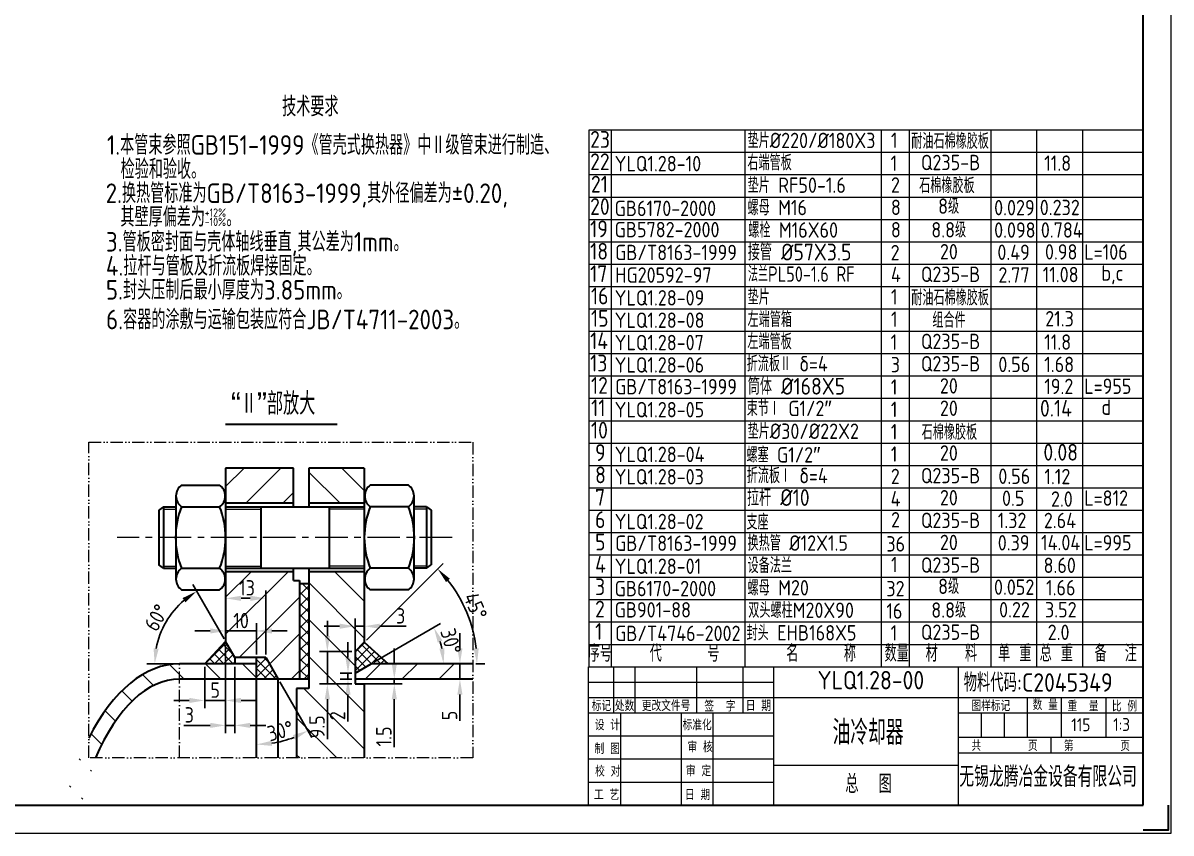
# Paper-space layout 'Gb A1 标题栏' of a CAD drawing. Extents: x 3562 to 5852, y -8842 to -7224.
# Drawn here: x 4735 to 5852, y -8842 to -8053 of the extents above; entities that cross this region are included whole.
import ezdxf
from ezdxf.enums import TextEntityAlignment as Align

# ---------------------------------------------------------------- set-up
doc = ezdxf.new("R2010")
doc.units = 0
for name, pattern in [('ACAD_ISO10W100', [18, 12, -3, 0, -3]), ('ACAD_ISO12W100', [21, 12, -3, 0, -3, 0, -3]), ('CENTER', [50.8, 31.75, -6.35, 6.35, -6.35])]:
    doc.linetypes.add(name, pattern=pattern)
doc.layers.get('Defpoints').update_dxf_attribs({"linetype": 'CONTINUOUS', "lineweight": 15})
for name, color, linetype, lineweight in [('一般注释', 5, 'CONTINUOUS', 15), ('中心线', 1, 'CENTER', 15), ('单点划线', 6, 'ACAD_ISO10W100', 15), ('双点划线', 6, 'ACAD_ISO12W100', 15), ('可见轮廓线', 7, 'CONTINUOUS', 30), ('图框_内框线', 5, 'CONTINUOUS', 30), ('图框_外框线', 7, 'CONTINUOUS', 15), ('图框_角线', 5, 'CONTINUOUS', 30), ('填充剖面线', 3, 'CONTINUOUS', 15), ('尺寸标注', 5, 'CONTINUOUS', 15), ('细实线', 2, 'CONTINUOUS', 15)]:
    doc.layers.add(name, color=color, linetype=linetype, lineweight=lineweight)
doc.styles.get("Standard").update_dxf_attribs({"font": 'gbenor.shx', "bigfont": 'gbcbig.shx'})
doc.styles.add('工程字', font='gbenor.shx', dxfattribs={"bigfont": 'gbcbig.shx'})
doc.styles.add('总图名称', font='gbenor.shx', dxfattribs={"height": 8, "bigfont": 'gbcbig.shx'})
doc.styles.add('所有注释', font='gbenor.shx', dxfattribs={"height": 6, "bigfont": 'gbcbig.shx'})
doc.dimstyles.new('GB-5', dxfattribs={"dimtxt": 5, "dimasz": 5, "dimexe": 2.5, "dimexo": 1, "dimgap": 0.875, "dimtad": 1, "dimdsep": 46, "dimtxsty": '工程字', "dimcen": 5, "dimadec": 0, "dimazin": 0, "dimtfac": 0.7, "dimtix": 1, "dimtmove": 0, "dimatfit": 3, "dimfxl": 0, "dimtzin": 0, "dimarcsym": 0})
doc.dimstyles.new('GB-5$2', dxfattribs={"dimtxt": 5, "dimasz": 5, "dimexe": 2.5, "dimexo": 1, "dimgap": 0.875, "dimtad": 2, "dimtih": 1, "dimtoh": 1, "dimdsep": 46, "dimtxsty": '工程字', "dimcen": 5, "dimaunit": 1, "dimazin": 0, "dimtfac": 0.7, "dimtmove": 0, "dimatfit": 0, "dimfxl": 0, "dimtzin": 0, "dimarcsym": 0})
pattern_1 = [(45, (704.894, 1493.11), (-17.96051, 17.96051), [])]
pattern_2 = [(135, (704.894, 1493.11), (-17.96051, -17.96051), [])]

# ---------------------------------------------------------------- blocks, each defined once
blk = doc.blocks.new('*D30')
at = {"layer": 'Defpoints', "color": 0}
for p in [(4881.9, -8624.8), (4931.9, -8655.6), (4940.9, -8671.2), (4886.9, -8677.2), (4961.9, -8677.2)]:
    blk.add_point(p, dxfattribs=at)
at = {"layer": '尺寸标注', "color": 0, "lineweight": -2}
for p, q in [((4930.4, -8653), (4899.8, -8600.1)), ((4883.9, -8677.2), (4855.3, -8677.2))]:
    blk.add_line(p, q, dxfattribs=at)
blk.add_arc((4944.4, -8677.2), 81.5, 130.5544, 169.4456, dxfattribs=at)
at = {"layer": '尺寸标注', "color": 0}
for points in [[(4889.9, -8613.2), (4892.8, -8617.3), (4903.6, -8606.6)], [(4866.7, -8662.5), (4861.7, -8662), (4862.8, -8677.2)]]:
    blk.add_solid(points, dxfattribs=at)
at = {"layer": '尺寸标注', "color": 0, "insert": (4864.5, -8632.2), "char_height": 15, "attachment_point": 5, "rotation": 60.6424, "style": '工程字'}
blk.add_mtext('60%%D', dxfattribs=at)
blk = doc.blocks.new('*D31')
at = {"layer": 'Defpoints', "color": 0}
for p in [(4931.9, -8655.6), (4911.5, -8677.2), (4931.9, -8712.9)]:
    blk.add_point(p, dxfattribs=at)
at = {"layer": '尺寸标注', "color": 0, "lineweight": -2}
for p, q in [((4931.9, -8658.6), (4931.9, -8720.4)), ((4911.5, -8680.2), (4911.5, -8720.4)), ((4896.5, -8712.9), (4881.5, -8712.9)), ((4911.5, -8712.9), (4931.9, -8712.9)), ((4946.9, -8712.9), (4961.9, -8712.9))]:
    blk.add_line(p, q, dxfattribs=at)
at = {"layer": '尺寸标注', "color": 0}
for points in [[(4896.5, -8710.4), (4896.5, -8715.4), (4911.5, -8712.9)], [(4946.9, -8710.4), (4946.9, -8715.4), (4931.9, -8712.9)]]:
    blk.add_solid(points, dxfattribs=at)
at = {"layer": '尺寸标注', "color": 0, "insert": (4921.7, -8702.8), "char_height": 15, "attachment_point": 5, "style": '工程字'}
blk.add_mtext('5', dxfattribs=at)
blk = doc.blocks.new('*D32')
at = {"layer": 'Defpoints', "color": 0}
for p in [(4970.9, -8613.4), (4931.9, -8656.6), (4970.9, -8671.2)]:
    blk.add_point(p, dxfattribs=at)
at = {"layer": '尺寸标注', "color": 0, "lineweight": -2}
for p, q in [((4931.9, -8653.6), (4931.9, -8605.9)), ((4970.9, -8668.2), (4970.9, -8605.9)), ((4946.9, -8613.4), (4955.9, -8613.4))]:
    blk.add_line(p, q, dxfattribs=at)
at = {"layer": '尺寸标注', "color": 0}
for points in [[(4946.9, -8610.9), (4946.9, -8615.9), (4931.9, -8613.4)], [(4955.9, -8610.9), (4955.9, -8615.9), (4970.9, -8613.4)]]:
    blk.add_solid(points, dxfattribs=at)
at = {"layer": '尺寸标注', "color": 0, "insert": (4952.7, -8603.2), "char_height": 15, "attachment_point": 5, "style": '工程字'}
blk.add_mtext('13', dxfattribs=at)
blk = doc.blocks.new('*D33')
at = {"layer": 'Defpoints', "color": 0}
for p in [(4961.9, -8645.2), (4931.9, -8655.6), (4961.9, -8671.2)]:
    blk.add_point(p, dxfattribs=at)
at = {"layer": '尺寸标注', "color": 0, "lineweight": -2}
for p, q in [((4931.9, -8652.6), (4931.9, -8637.7)), ((4961.9, -8668.2), (4961.9, -8637.7)), ((4916.9, -8645.2), (4901.9, -8645.2)), ((4931.9, -8645.2), (4961.9, -8645.2)), ((4976.9, -8645.2), (4991.9, -8645.2))]:
    blk.add_line(p, q, dxfattribs=at)
at = {"layer": '尺寸标注', "color": 0}
for points in [[(4916.9, -8642.7), (4916.9, -8647.7), (4931.9, -8645.2)], [(4976.9, -8642.7), (4976.9, -8647.7), (4961.9, -8645.2)]]:
    blk.add_solid(points, dxfattribs=at)
at = {"layer": '尺寸标注', "color": 0, "insert": (4946.9, -8635.1), "char_height": 15, "attachment_point": 5, "style": '工程字'}
blk.add_mtext('10', dxfattribs=at)
blk = doc.blocks.new('*D34')
at = {"layer": 'Defpoints', "color": 0}
for p in [(4961.9, -8671.2), (4970.9, -8671.2), (4983, -8692.2), (4996.2, -8749.8), (4961.9, -8768.9)]:
    blk.add_point(p, dxfattribs=at)
at = {"layer": '尺寸标注', "color": 0, "lineweight": -2}
blk.add_line((4984.5, -8694.8), (5015.8, -8748.9), dxfattribs=at)
blk.add_arc((4961.9, -8655.6), 100.2, 278.5826, 291.4174, dxfattribs=at)
at = {"layer": '尺寸标注', "color": 0}
for points in [[(4977, -8757.2), (4976.7, -8752.2), (4961.9, -8755.8)], [(4997.4, -8746.6), (4999.6, -8751.1), (5012, -8742.4)]]:
    blk.add_solid(points, dxfattribs=at)
at = {"layer": '尺寸标注', "color": 0, "insert": (4985.1, -8742.6), "char_height": 15, "attachment_point": 5, "rotation": 14.9424, "style": '工程字'}
blk.add_mtext('30%%D', dxfattribs=at)
blk = doc.blocks.new('*D35')
at = {"layer": 'Defpoints', "color": 0}
for p in [(5172.2, -8643.3), (5066.9, -8656.2), (5057.9, -8665.2), (5073.5, -8677.2), (5172.5, -8677.2)]:
    blk.add_point(p, dxfattribs=at)
at = {"layer": '尺寸标注', "color": 0, "lineweight": -2}
for p, q in [((5069, -8654.1), (5143.6, -8579.4)), ((5175.5, -8677.2), (5184.1, -8677.2))]:
    blk.add_line(p, q, dxfattribs=at)
blk.add_arc((5045.9, -8677.2), 130.7, 6.5779, 38.4221, dxfattribs=at)
at = {"layer": '尺寸标注', "color": 0}
for points in [[(5146.5, -8597.6), (5150.2, -8594.3), (5138.3, -8584.7)], [(5178.3, -8662.1), (5173.3, -8662.3), (5176.6, -8677.2)]]:
    blk.add_solid(points, dxfattribs=at)
at = {"layer": '尺寸标注', "color": 0, "insert": (5175.1, -8621), "char_height": 15, "attachment_point": 5, "rotation": 293.5076, "style": '工程字'}
blk.add_mtext('45%%D', dxfattribs=at)
blk = doc.blocks.new('*D36')
at = {"layer": 'Defpoints', "color": 0}
for p in [(5143, -8664.9), (5073.5, -8677.2), (5073.5, -8677.2), (5172.5, -8677.2), (5057.9, -8686.2)]:
    blk.add_point(p, dxfattribs=at)
at = {"layer": '尺寸标注', "color": 0, "lineweight": -2}
blk.add_line((5076.1, -8675.7), (5141.1, -8638.1), dxfattribs=at)
blk.add_arc((5073.5, -8677.2), 70.6, 12.1926, 17.8074, dxfattribs=at)
at = {"layer": '尺寸标注', "color": 0}
for points in [[(5138.4, -8656.6), (5143, -8654.6), (5134.6, -8641.9)], [(5145, -8662), (5140, -8662.5), (5144.1, -8677.2)]]:
    blk.add_solid(points, dxfattribs=at)
at = {"layer": '尺寸标注', "color": 0, "insert": (5151.2, -8655.3), "char_height": 15, "attachment_point": 5, "rotation": 285.7186, "style": '工程字'}
blk.add_mtext('30%%D', dxfattribs=at)
blk = doc.blocks.new('*D37')
at = {"layer": 'Defpoints', "color": 0}
for p in [(5057.9, -8640.6), (5066.9, -8656.2), (5057.9, -8696.7)]:
    blk.add_point(p, dxfattribs=at)
at = {"layer": '尺寸标注', "color": 0, "lineweight": -2}
for p, q in [((5042.9, -8640.6), (5027.9, -8640.6)), ((5057.9, -8693.7), (5057.9, -8633.1)), ((5057.9, -8640.6), (5066.9, -8640.6)), ((5066.9, -8653.2), (5066.9, -8633.1)), ((5081.9, -8640.6), (5107.7, -8640.6))]:
    blk.add_line(p, q, dxfattribs=at)
at = {"layer": '尺寸标注', "color": 0}
for points in [[(5042.9, -8638.1), (5042.9, -8643.1), (5057.9, -8640.6)], [(5081.9, -8638.1), (5081.9, -8643.1), (5066.9, -8640.6)]]:
    blk.add_solid(points, dxfattribs=at)
at = {"layer": '尺寸标注', "color": 0, "insert": (5102.3, -8630.5), "char_height": 15, "attachment_point": 5, "style": '工程字'}
blk.add_mtext('3', dxfattribs=at)
blk = doc.blocks.new('*D38')
at = {"layer": 'Defpoints', "color": 0}
for p in [(5057.9, -8692.2), (5057.9, -8696.7), (5096.1, -8692.2)]:
    blk.add_point(p, dxfattribs=at)
at = {"layer": '尺寸标注', "color": 0, "lineweight": -2}
for p, q in [((5096.1, -8677.2), (5096.1, -8662.2)), ((5060.9, -8692.2), (5103.6, -8692.2)), ((5060.9, -8696.7), (5103.6, -8696.7)), ((5096.1, -8692.2), (5096.1, -8696.7)), ((5096.1, -8711.7), (5096.1, -8758.3))]:
    blk.add_line(p, q, dxfattribs=at)
at = {"layer": '尺寸标注', "color": 0}
for points in [[(5093.6, -8677.2), (5098.6, -8677.2), (5096.1, -8692.2)], [(5093.6, -8711.7), (5098.6, -8711.7), (5096.1, -8696.7)]]:
    blk.add_solid(points, dxfattribs=at)
at = {"layer": '尺寸标注', "color": 0, "insert": (5085.9, -8748), "char_height": 15, "attachment_point": 5, "rotation": 90, "style": '工程字'}
blk.add_mtext('1.5', dxfattribs=at)
blk = doc.blocks.new('*D39')
at = {"layer": 'Defpoints', "color": 0}
for p in [(5051, -8686.2), (5057.9, -8686.2), (5057.9, -8692.2)]:
    blk.add_point(p, dxfattribs=at)
at = {"layer": '尺寸标注', "color": 0, "lineweight": -2}
for p, q in [((5051, -8671.2), (5051, -8656.2)), ((5054.9, -8686.2), (5043.5, -8686.2)), ((5054.9, -8692.2), (5043.5, -8692.2)), ((5051, -8686.2), (5051, -8692.2)), ((5051, -8707.2), (5051, -8733.5))]:
    blk.add_line(p, q, dxfattribs=at)
at = {"layer": '尺寸标注', "color": 0}
for points in [[(5048.5, -8671.2), (5053.5, -8671.2), (5051, -8686.2)], [(5048.5, -8707.2), (5053.5, -8707.2), (5051, -8692.2)]]:
    blk.add_solid(points, dxfattribs=at)
at = {"layer": '尺寸标注', "color": 0, "insert": (5040.8, -8727.8), "char_height": 15, "attachment_point": 5, "rotation": 90, "style": '工程字'}
blk.add_mtext('2', dxfattribs=at)
blk = doc.blocks.new('*D40')
at = {"layer": 'Defpoints', "color": 0}
for p in [(5030.9, -8665.2), (5057.9, -8665.2), (5057.9, -8696.7)]:
    blk.add_point(p, dxfattribs=at)
at = {"layer": '尺寸标注', "color": 0, "lineweight": -2}
for p, q in [((5030.9, -8650.2), (5030.9, -8635.2)), ((5054.9, -8665.2), (5023.4, -8665.2)), ((5030.9, -8665.2), (5030.9, -8696.7)), ((5054.9, -8696.7), (5023.4, -8696.7)), ((5030.9, -8711.7), (5030.9, -8750.5))]:
    blk.add_line(p, q, dxfattribs=at)
at = {"layer": '尺寸标注', "color": 0}
for points in [[(5028.4, -8650.2), (5033.4, -8650.2), (5030.9, -8665.2)], [(5028.4, -8711.7), (5033.4, -8711.7), (5030.9, -8696.7)]]:
    blk.add_solid(points, dxfattribs=at)
at = {"layer": '尺寸标注', "color": 0, "insert": (5020.8, -8738.6), "char_height": 15, "attachment_point": 5, "rotation": 90, "style": '工程字'}
blk.add_mtext('9.5', dxfattribs=at)
blk = doc.blocks.new('*D41')
at = {"layer": 'Defpoints', "color": 0}
for p in [(5151.2, -8677.2), (5151.2, -8692.2), (5160, -8692.2)]:
    blk.add_point(p, dxfattribs=at)
at = {"layer": '尺寸标注', "color": 0, "lineweight": -2}
for p, q in [((5160, -8662.2), (5160, -8647.2)), ((5154.2, -8677.2), (5167.5, -8677.2)), ((5160, -8677.2), (5160, -8692.2)), ((5154.2, -8692.2), (5167.5, -8692.2)), ((5160, -8707.2), (5160, -8732.9))]:
    blk.add_line(p, q, dxfattribs=at)
at = {"layer": '尺寸标注', "color": 0}
for points in [[(5157.5, -8662.2), (5162.5, -8662.2), (5160, -8677.2)], [(5157.5, -8707.2), (5162.5, -8707.2), (5160, -8692.2)]]:
    blk.add_solid(points, dxfattribs=at)
at = {"layer": '尺寸标注', "color": 0, "insert": (5149.9, -8727.6), "char_height": 15, "attachment_point": 5, "rotation": 90, "style": '工程字'}
blk.add_mtext('5', dxfattribs=at)
blk = doc.blocks.new('*D42')
at = {"layer": 'Defpoints', "color": 0}
for p in [(4931.9, -8655.6), (4940.9, -8677.2), (4940.9, -8737.2)]:
    blk.add_point(p, dxfattribs=at)
at = {"layer": '尺寸标注', "color": 0, "lineweight": -2}
for p, q in [((4931.9, -8658.6), (4931.9, -8744.7)), ((4940.9, -8680.2), (4940.9, -8744.7)), ((4916.9, -8737.2), (4891.1, -8737.2)), ((4940.9, -8737.2), (4931.9, -8737.2)), ((4955.9, -8737.2), (4970.9, -8737.2))]:
    blk.add_line(p, q, dxfattribs=at)
at = {"layer": '尺寸标注', "color": 0}
for points in [[(4916.9, -8734.7), (4916.9, -8739.7), (4931.9, -8737.2)], [(4955.9, -8734.7), (4955.9, -8739.7), (4940.9, -8737.2)]]:
    blk.add_solid(points, dxfattribs=at)
at = {"layer": '尺寸标注', "color": 0, "insert": (4896.5, -8727), "char_height": 15, "attachment_point": 5, "style": '工程字'}
blk.add_mtext('3', dxfattribs=at)

psp = doc.layouts.new('Gb A1 标题栏')

# ---------------------------------------------------------------- hatches: boundary and pattern name
at = {"layer": '填充剖面线'}
h = psp.add_hatch(dxfattribs=at)
h.set_pattern_fill('ANSI31', color=256, scale=8, style=0)
h.set_pattern_definition(pattern_1)
h.paths.add_polyline_path([(4997.901, -8520.841), (4997.901, -8486.675), (4931.901, -8486.675), (4931.901, -8520.841)])
h.paths.add_polyline_path([(4997.901, -8596.175), (4997.901, -8587.508), (4931.901, -8587.508), (4931.901, -8655.586), (4940.901, -8671.175), (4970.901, -8671.175), (4983.025, -8692.175), (5003.901, -8692.175), (5003.901, -8596.175)])
h.paths.add_polyline_path([(4943.062, -8591.985), (4962.33, -8591.985), (4962.33, -8614.485), (4943.062, -8614.485)], flags=24)
h.paths.add_polyline_path([(4937.521, -8623.83), (4956.28, -8623.83), (4956.28, -8646.33), (4937.521, -8646.33)], flags=24)
h = psp.add_hatch(dxfattribs=at)
h.set_pattern_fill('ANSI31', color=256, scale=8, angle=90, style=0)
h.set_pattern_definition(pattern_2)
h.paths.add_polyline_path([(5066.901, -8520.841), (5066.901, -8486.675), (5012.901, -8486.675), (5012.901, -8520.841)])
h.paths.add_polyline_path([(5066.901, -8587.508), (5012.901, -8587.508), (5012.901, -8701.175), (5000.901, -8701.175), (5000.901, -8768.946), (5066.901, -8768.946), (5066.901, -8696.675), (5057.901, -8696.675), (5057.901, -8665.175), (5066.901, -8656.175)])
h.paths.add_polyline_path([(5029.58, -8734.618), (5029.58, -8721.05), (5052.08, -8721.05), (5052.08, -8734.618)], flags=24)
h.paths.add_polyline_path([(5009.572, -8751.585), (5009.572, -8725.55), (5032.072, -8725.55), (5032.072, -8751.585)], flags=24)
h = psp.add_hatch(dxfattribs=at)
h.set_pattern_fill('ANSI37', color=256, scale=2.4, style=0)
h.set_pattern_definition([(45, (-6821.62, 14016.146), (-5.3881537, 5.3881537), []), (135, (-6821.62, 14016.146), (-5.3881537, -5.3881537), [])])
h.paths.add_polyline_path([(5012.901, -8599.175), (5003.901, -8599.175), (5003.901, -8692.175), (5012.901, -8692.175)])
h = psp.add_hatch(dxfattribs=at)
h.set_pattern_fill('ANSI37', color=256, scale=2, style=0)
h.set_pattern_definition([(45, (704.894, 1493.111), (-4.490128, 4.490128), []), (135, (704.894, 1493.111), (-4.490128, -4.490128), [])])
h.paths.add_polyline_path([(4940.901, -8677.175), (4940.901, -8671.175), (4931.901, -8655.586), (4911.534, -8677.175)])
h.paths.add_polyline_path([(4961.901, -8692.175), (4983.025, -8692.175), (4970.901, -8671.175), (4961.901, -8671.175)])
h.paths.add_polyline_path([(5073.489, -8677.175), (5090.18, -8677.175), (5066.901, -8656.175), (5057.901, -8665.175), (5057.901, -8686.175)])
h = psp.add_hatch(dxfattribs=at)
h.set_pattern_fill('ANSI31', color=256, scale=8, angle=90, style=0)
h.set_pattern_definition(pattern_2)
edge = h.paths.add_edge_path()
edge.add_ellipse((4886.901, -8929.175), major_axis=(0, -237), ratio=0.46835443, start_angle=180, end_angle=227.462499, ccw=False)
edge.add_line((4886.901, -8692.175), (4886.901, -8677.175))
edge.add_ellipse((4886.901, -8929.175), major_axis=(0, -252), ratio=0.5, start_angle=180, end_angle=224.534871)
edge.add_line((4798.531, -8749.543), (4798.531, -8768.946))
edge.add_line((4798.531, -8768.946), (4805.112, -8768.946))
h.paths.add_polyline_path([(4961.901, -8692.175), (4961.901, -8677.175), (4886.901, -8677.175), (4886.901, -8692.175)])
h = psp.add_hatch(dxfattribs=at)
h.set_pattern_fill('ANSI31', color=256, scale=8, style=0)
h.set_pattern_definition(pattern_1)
h.paths.add_polyline_path([(5172.49, -8692.175), (5172.49, -8677.175), (5073.489, -8677.175), (5057.901, -8686.175), (5057.901, -8692.175)])

# ---------------------------------------------------------------- linework, layer by layer
at = {"layer": '一般注释'}
for p, q in [((5285.81, -8680.033), (5285.81, -8157.051)), ((5307.6, -8680.033), (5307.6, -8157.051)), ((5437.728, -8680.033), (5437.728, -8157.051)), ((5570.335, -8680.033), (5570.335, -8157.051)), ((5597.718, -8680.033), (5597.718, -8157.051)), ((5677.134, -8680.033), (5677.134, -8157.051)), ((5721.819, -8680.033), (5721.819, -8157.051)), ((5766.505, -8680.033), (5766.505, -8157.051)), ((5334.839, -8200.632), (5825.135, -8200.632)), ((5285.81, -8396.751), (5825.135, -8396.751)), ((5285.81, -8462.124), (5825.135, -8462.124)), ((5285.81, -8549.288), (5825.135, -8549.288)), ((5285.81, -8592.87), (5825.135, -8592.87)), ((5285.81, -8658.242), (5825.135, -8658.242)), ((5285.135, -8814.865), (5285.135, -8680.033)), ((5285.135, -8680.033), (5825.135, -8680.033)), ((5285.81, -8680.033), (5825.135, -8680.033)), ((5309.78, -8724.977), (5309.78, -8680.033)), ((5330.753, -8724.977), (5330.753, -8680.033)), ((5390.678, -8724.977), (5390.678, -8680.033)), ((5435.622, -8724.977), (5435.622, -8680.033)), ((5465.585, -8814.865), (5465.585, -8680.033)), ((5645.36, -8814.865), (5645.36, -8680.033)), ((5825.135, -8814.865), (5825.135, -8680.033)), ((5285.135, -8695.015), (5465.585, -8695.015)), ((5285.135, -8709.996), (5465.585, -8709.996)), ((5465.585, -8709.996), (5645.36, -8709.996)), ((5645.36, -8709.996), (5825.135, -8709.996)), ((5712.776, -8748.947), (5712.776, -8709.996)), ((5745.786, -8748.947), (5745.786, -8709.996)), ((5789.18, -8748.947), (5789.18, -8709.996)), ((5285.135, -8724.977), (5465.585, -8724.977)), ((5316.581, -8814.865), (5316.581, -8724.977)), ((5375.697, -8814.865), (5375.697, -8724.977)), ((5406.468, -8814.865), (5406.468, -8724.977)), ((5645.36, -8724.977), (5825.135, -8724.977)), ((5667.832, -8748.947), (5667.832, -8724.977)), ((5690.304, -8748.947), (5690.304, -8724.977)), ((5285.135, -8747.449), (5465.585, -8747.449)), ((5825.135, -8748.947), (5645.36, -8748.947)), ((5735.248, -8748.947), (5735.248, -8763.928)), ((5285.135, -8769.921), (5465.585, -8769.921)), ((5645.36, -8763.928), (5825.135, -8763.928)), ((5465.585, -8775.913), (5645.36, -8775.913)), ((5285.135, -8792.393), (5465.585, -8792.393)), ((5285.81, -8814.865), (5825.135, -8814.865)), ((5285.81, -8814.865), (5825.135, -8814.865))]:
    psp.add_line(p, q, dxfattribs=at)
at = {"layer": '一般注释', "color": 7}
psp.add_line((5285.81, -8680.033), (5824.461, -8680.033), dxfattribs=at)
at = {"layer": '一般注释', "color": 7, "const_width": 0.899}
for points in [[(5285.119, -8680.033), (5825.119, -8680.033)], [(5285.135, -8680.033), (5285.135, -8814.865)], [(5825.135, -8680.033), (5825.135, -8814.865)], [(5285.135, -8814.865), (5825.135, -8814.865)]]:
    psp.add_lwpolyline(points, dxfattribs=at)
at = {"layer": '中心线'}
psp.add_line((5152.401, -8554.175), (4826.11, -8554.175), dxfattribs=at)
at = {"layer": '单点划线'}
psp.add_line((4886.901, -8768.946), (4886.901, -8677.175), dxfattribs=at)
at = {"layer": '双点划线'}
for p, q in [((4798.531, -8461.224), (5172.49, -8461.224)), ((4798.531, -8768.946), (4798.531, -8461.224)), ((5172.49, -8461.224), (5172.49, -8768.946)), ((5172.49, -8768.946), (4798.531, -8768.946))]:
    psp.add_line(p, q, dxfattribs=at)
at = {"layer": '可见轮廓线'}
for p, q in [((4931.861, -8443.86), (5040.498, -8443.86)), ((4931.901, -8486.675), (4931.901, -8655.586)), ((4997.901, -8486.675), (4931.901, -8486.675)), ((4997.901, -8524.175), (4997.901, -8486.675)), ((5012.901, -8486.675), (5012.901, -8524.175)), ((5066.901, -8486.675), (5012.901, -8486.675)), ((5066.901, -8486.675), (5066.901, -8656.175)), ((4889.006, -8503.175), (4926.053, -8503.175)), ((5109.795, -8503.175), (5072.748, -8503.175)), ((4883.53, -8513.071), (4883.53, -8595.279)), ((5115.271, -8513.071), (5115.271, -8595.279)), ((4871.363, -8524.175), (4866.863, -8527.434)), ((4866.863, -8527.434), (4866.863, -8580.916)), ((4871.363, -8524.175), (4883.53, -8524.175)), ((4871.363, -8524.175), (4871.363, -8584.175)), ((4871.363, -8524.175), (4871.363, -8584.175)), ((4889.006, -8524.175), (4926.053, -8524.175)), ((4911.053, -8524.175), (4926.053, -8524.175)), ((4997.901, -8520.841), (4931.901, -8520.841)), ((4931.901, -8524.175), (5066.901, -8524.175)), ((4966.281, -8524.175), (4966.281, -8584.175)), ((5066.901, -8520.841), (5012.901, -8520.841)), ((5032.52, -8524.175), (5032.52, -8584.175)), ((5109.795, -8524.175), (5072.748, -8524.175)), ((5087.748, -8524.175), (5072.748, -8524.175)), ((5127.438, -8524.175), (5115.271, -8524.175)), ((5127.438, -8524.175), (5127.438, -8584.175)), ((5127.438, -8524.175), (5131.938, -8527.434)), ((5127.438, -8524.175), (5127.438, -8584.175)), ((5131.938, -8527.434), (5131.938, -8580.916)), ((4871.363, -8584.175), (4866.863, -8580.916)), ((4871.363, -8584.175), (4883.53, -8584.175)), ((4889.006, -8584.175), (4926.053, -8584.175)), ((4911.053, -8584.175), (4926.053, -8584.175)), ((4931.901, -8584.175), (5066.901, -8584.175)), ((4997.901, -8596.175), (4997.901, -8584.175)), ((5012.901, -8584.175), (5012.901, -8701.175)), ((5087.748, -8584.175), (5072.748, -8584.175)), ((5109.795, -8584.175), (5072.748, -8584.175)), ((5127.438, -8584.175), (5115.271, -8584.175)), ((5127.438, -8584.175), (5131.938, -8580.916)), ((4997.901, -8587.508), (4931.901, -8587.508)), ((5066.901, -8587.508), (5012.901, -8587.508)), ((4889.006, -8605.175), (4926.053, -8605.175)), ((4997.901, -8596.175), (5003.901, -8596.175)), ((5003.901, -8596.175), (5003.901, -8692.175)), ((5012.901, -8599.175), (5003.901, -8599.175)), ((5109.795, -8605.175), (5072.748, -8605.175)), ((4911.534, -8677.175), (4931.901, -8655.586)), ((4940.901, -8671.175), (4931.901, -8655.586)), ((5057.901, -8665.175), (5066.901, -8656.175)), ((5066.901, -8656.175), (5090.18, -8677.175)), ((4940.901, -8671.175), (4940.901, -8677.175)), ((4970.901, -8671.175), (4940.901, -8671.175)), ((4961.901, -8768.946), (4961.901, -8671.175)), ((4970.901, -8671.175), (4983.025, -8692.175)), ((5057.901, -8665.175), (5057.901, -8696.675)), ((5057.901, -8665.175), (5057.901, -8696.675)), ((4961.901, -8677.175), (4886.901, -8677.175)), ((5057.901, -8686.175), (5073.489, -8677.175)), ((5172.49, -8677.175), (5073.489, -8677.175)), ((5012.901, -8692.175), (4886.901, -8692.175)), ((4961.901, -8732.09), (4961.901, -8692.175)), ((4983.025, -8768.946), (4983.025, -8692.175)), ((5172.49, -8692.175), (5057.901, -8692.175)), ((5057.901, -8696.675), (5066.901, -8696.675)), ((5066.901, -8696.675), (5066.901, -8768.946)), ((5012.901, -8701.175), (5000.901, -8701.175)), ((5000.901, -8701.175), (5000.901, -8768.946))]:
    psp.add_line(p, q, dxfattribs=at)
for centre, radius, start, end in [((4896.3, -8513.675), 12.785, 124.786442, 235.213558), ((4918.759, -8513.675), 12.785, 304.786442, 55.213558), ((5080.042, -8513.675), 12.785, 124.786442, 235.213558), ((5102.501, -8513.675), 12.785, 304.786442, 55.213558), ((4963.038, -8554.175), 79.88, 157.940722, 202.059278), ((4852.021, -8554.175), 79.88, 337.940722, 22.059278), ((5146.78, -8554.175), 79.88, 157.940722, 202.059278), ((5035.763, -8554.175), 79.88, 337.940722, 22.059278), ((4896.3, -8594.675), 12.785, 124.786442, 235.213558), ((4918.759, -8594.675), 12.785, 304.786442, 55.213558), ((5080.042, -8594.675), 12.785, 124.786442, 235.213558), ((5102.501, -8594.675), 12.785, 304.786442, 55.213558)]:
    psp.add_arc(centre, radius, start, end, dxfattribs=at)
for major_axis, ratio, end_param in [((0, -252), 0.5, 3.91887278), ((0, -237), 0.46835443, 3.96996953)]:
    psp.add_ellipse((4886.901, -8929.175), major_axis=major_axis, ratio=ratio, start_param=3.14159265, end_param=end_param, dxfattribs=at)
at = {"layer": '图框_内框线'}
for p, q in [((5825.135, -8814.865), (5825.135, -7251.364)), ((3629.698, -8814.865), (5825.135, -8814.865))]:
    psp.add_line(p, q, dxfattribs=at)
at = {"layer": '图框_外框线'}
psp.add_lwpolyline([(3561.601, -8842.103), (5852.374, -8842.103), (5852.374, -7224.126), (3561.601, -7224.126)], close=True, dxfattribs=at)
at = {"layer": '图框_角线', "flags": 128}
psp.add_lwpolyline([(5849.65, -8814.865), (5849.65, -8839.38), (5825.135, -8839.38)], dxfattribs=at)
psp.add_lwpolyline([(5849.65, -8814.865), (5849.65, -8839.38), (5825.135, -8839.38)], dxfattribs=at)
at = {"layer": '尺寸标注'}
for p, q in [((5285.81, -8157.051), (5825.135, -8157.051)), ((5285.81, -8178.842), (5825.135, -8178.842)), ((5285.81, -8200.632), (5825.135, -8200.632)), ((5285.81, -8222.423), (5825.135, -8222.423)), ((5285.81, -8244.214), (5825.135, -8244.214)), ((5285.81, -8266.005), (5825.135, -8266.005)), ((5285.81, -8287.796), (5825.135, -8287.796)), ((5285.81, -8309.587), (5825.135, -8309.587)), ((5285.81, -8331.378), (5825.135, -8331.378)), ((5285.81, -8353.169), (5825.135, -8353.169)), ((5285.81, -8374.96), (5825.135, -8374.96)), ((5285.81, -8418.542), (5825.135, -8418.542)), ((5285.81, -8440.333), (5825.135, -8440.333)), ((5285.81, -8483.915), (5825.135, -8483.915)), ((5285.81, -8505.706), (5825.135, -8505.706)), ((5285.81, -8527.497), (5825.135, -8527.497)), ((5285.81, -8571.079), (5825.135, -8571.079)), ((5285.81, -8614.66), (5825.135, -8614.66)), ((5285.81, -8636.451), (5825.135, -8636.451))]:
    psp.add_line(p, q, dxfattribs=at)
at = {"layer": '细实线'}
for p, q in [((4871.363, -8526.425), (4883.53, -8526.425)), ((4931.901, -8526.425), (4966.281, -8526.425)), ((5066.901, -8526.425), (5032.52, -8526.425)), ((5127.438, -8526.425), (5115.271, -8526.425)), ((4871.363, -8581.925), (4883.53, -8581.925)), ((4931.901, -8581.925), (4966.281, -8581.925)), ((5066.901, -8581.925), (5032.52, -8581.925)), ((5127.438, -8581.925), (5115.271, -8581.925))]:
    psp.add_line(p, q, dxfattribs=at)

# ---------------------------------------------------------------- texts
at = {"layer": '一般注释'}
for s, height, style, p in [('技术要求', 19.0671, '工程字', (4986.889, -8143.807)), ('1.本管束参照GB151-1999《管壳式换热器》中Ⅱ级管束进行制造、', 19.06708, '所有注释', (4816.24, -8181.239)), ('23', 16.3432, '工程字', (5286.767, -8174.473)), ('垫片%%C220/%%C180X3', 15, '工程字', (5440.09, -8174.814)), ('1', 15, '工程字', (5579.673, -8174.616)), ('耐油石棉橡胶板', 15, '工程字', (5599.458, -8175.445)), ('22', 16.3432, '工程字', (5286.767, -8196.264)), ('YLQ1.28-10', 15, '工程字', (5310.644, -8197.404)), ('右端管板', 15, '工程字', (5439.886, -8196.412)), ('1', 15, '工程字', (5579.357, -8196.949)), ('Q235-B', 15, '工程字', (5608.886, -8196.282)), ('11.8', 15, '工程字', (5728.91, -8196.917)), ('检验和验收。', 19.0671, '所有注释', (4829.612, -8204.838)), ('21', 16.3432, '工程字', (5287.573, -8218.055)), ('垫片 RF50-1.6', 15, '工程字', (5440.09, -8218.396)), ('2', 15, '工程字', (5579.673, -8218.198)), ('石棉橡胶板', 15, '工程字', (5607.155, -8218.678)), ('2.换热管标准为GB/T8163-1999,其外径偏差为%%P0.20,', 19.06708, '所有注释', (4815.075, -8228.261)), ('20', 16.3432, '工程字', (5286.767, -8239.846)), ('GB6170-2000', 15, '工程字', (5310.644, -8240.986)), ('螺母 M16', 15, '工程字', (5440.09, -8240.187)), ('8', 15, '工程字', (5579.673, -8239.989)), ('8级', 15, '工程字', (5625.574, -8238.78)), ('0.029', 15, '工程字', (5680.145, -8240.294)), ('0.232', 15, '工程字', (5724.579, -8240.111)), ('其壁厚偏差为  。', 19.0671, '所有注释', (4829.444, -8251.39)), ('+12%', 8.1716, '工程字', (4911.526, -8241.718)), ('-10%', 8.1716, '工程字', (4911.526, -8250.662)), ('19', 16.3432, '工程字', (5286.767, -8261.636)), ('GB5782-2000', 15, '工程字', (5310.654, -8261.675)), ('螺栓 M16X60', 15, '工程字', (5440.777, -8262.075)), ('8', 15, '工程字', (5579.673, -8261.78)), ('8.8级', 15, '工程字', (5618.979, -8261.889)), ('0.098', 15, '工程字', (5680.145, -8262.084)), ('0.784', 15, '工程字', (5725.609, -8262.043)), ('3.管板密封面与壳体轴线垂直,其公差为1mm。', 19.06708, '所有注释', (4815.324, -8275.61)), ('18', 16.3432, '工程字', (5286.767, -8283.427)), ('GB/T8163-1999', 15, '工程字', (5311.091, -8283.944)), ('接管 %%C57X3.5', 16.34321, '工程字', (5440.311, -8284.222)), ('2', 15, '工程字', (5579.357, -8284.113)), ('20', 15, '工程字', (5627.313, -8283.187)), ('0.49', 15, '工程字', (5683.317, -8283.754)), ('0.98', 15, '工程字', (5729.62, -8283.367)), ('L=106', 15, '工程字', (5767.891, -8283.516)), ('4.拉杆与管板及折流板焊接固定。', 19.06708, '所有注释', (4815.324, -8299.043)), ('17', 16.3432, '工程字', (5286.767, -8305.218)), ('HG20592-97', 15, '工程字', (5311.123, -8305.975)), ('4', 15, '工程字', (5579.673, -8305.362)), ('Q235-B', 15, '工程字', (5608.886, -8305.237)), ('2.77', 15, '工程字', (5684.28, -8305.872)), ('11.08', 15, '工程字', (5727.388, -8305.484)), ('b,c', 15, '工程字', (5784.585, -8303.946)), ('5.封头压制后最小厚度为3.85mm。', 19.06708, '所有注释', (4815.324, -8322.409)), ('16', 16.3432, '工程字', (5287.573, -8327.009)), ('YLQ1.28-09', 15, '工程字', (5310.644, -8328.15)), ('垫片', 15, '工程字', (5440.09, -8327.351)), ('1', 15, '工程字', (5579.673, -8327.152)), ('耐油石棉橡胶板', 15, '工程字', (5599.458, -8327.982)), ('6.容器的涂敷与运输包装应符合JB/T4711-2003。', 19.06708, '所有注释', (4815.486, -8351.282)), ('15', 16.3432, '工程字', (5287.573, -8348.8)), ('YLQ1.28-08', 15, '工程字', (5310.644, -8349.941)), ('左端管箱', 15, '工程字', (5440.09, -8349.142)), ('1', 15, '工程字', (5579.673, -8348.943)), ('组合件', 15, '工程字', (5619.99, -8349.773)), ('21.3', 15, '工程字', (5729.861, -8348.506)), ('14', 16.3432, '工程字', (5286.767, -8370.591)), ('YLQ1.28-07', 15, '工程字', (5310.644, -8371.732)), ('左端管板', 15, '工程字', (5439.886, -8370.74)), ('1', 15, '工程字', (5579.357, -8371.277)), ('Q235-B', 15, '工程字', (5608.886, -8370.609)), ('11.8', 15, '工程字', (5728.91, -8371.245)), ('YLQ1.28-06', 15, '工程字', (5310.644, -8393.523)), ('折流板Ⅱ δ=4', 15, '工程字', (5439.204, -8392.342)), ('3', 15, '工程字', (5579.547, -8393.223)), ('Q235-B', 15, '工程字', (5608.886, -8392.4)), ('0.56', 15, '工程字', (5684.224, -8393.035)), ('1.68', 15, '工程字', (5728.91, -8393.035)), ('12', 16.3432, '工程字', (5287.573, -8414.173)), ('GB/T8163-1999', 15, '工程字', (5311.091, -8414.69)), ('筒体 %%C168X5', 16.34321, '工程字', (5440.311, -8414.968)), ('1', 15, '工程字', (5579.547, -8415.014)), ('20', 15, '工程字', (5627.313, -8413.933)), ('19.2', 15, '工程字', (5728.943, -8414.466)), ('L=955', 15, '工程字', (5767.891, -8414.262)), ('“Ⅱ”部放大', 21.7909, '工程字', (4937, -8434.6)), ('YLQ1.28-05', 15, '工程字', (5310.644, -8437.105)), ('束节Ⅰ G1/2″', 15, '工程字', (5439.204, -8435.924)), ('1', 15, '工程字', (5579.547, -8436.805)), ('20', 15, '工程字', (5627.313, -8435.724)), ('0.14', 16.3432, '工程字', (5724.755, -8436.373)), ('d', 15, '工程字', (5784.585, -8434.692)), ('10', 16.3432, '工程字', (5287.573, -8457.755)), ('垫片%%C30/%%C22X2', 15, '工程字', (5440.09, -8458.096)), ('1', 15, '工程字', (5579.547, -8458.596)), ('石棉橡胶板', 15, '工程字', (5609.604, -8458.994)), ('9', 16.343, '工程字', (5291.601, -8479.546)), ('YLQ1.28-04', 15, '工程字', (5310.644, -8480.687)), ('螺塞 G1/2″', 15, '工程字', (5439.007, -8481.133)), ('1', 15, '工程字', (5579.547, -8480.387)), ('20', 15, '工程字', (5627.313, -8479.305)), ('0.08', 16.3432, '工程字', (5728.112, -8479.279)), ('8', 16.343, '工程字', (5291.601, -8501.337)), ('YLQ1.28-03', 15, '工程字', (5310.644, -8502.478)), ('折流板Ⅰ δ=4', 15, '工程字', (5439.204, -8501.297)), ('2', 15, '工程字', (5579.547, -8502.178)), ('Q235-B', 15, '工程字', (5608.886, -8501.355)), ('0.56', 15, '工程字', (5684.224, -8501.99)), ('1.12', 15, '工程字', (5729.073, -8502.257)), ('拉杆 %%C10', 16.3432, '工程字', (5439.512, -8523.371)), ('7', 16.343, '工程字', (5291.601, -8523.128)), ('4', 15, '工程字', (5579.357, -8523.813)), ('20', 15, '工程字', (5627.313, -8522.887)), ('0.5', 15, '工程字', (5687.786, -8523.388)), ('2.0', 15, '工程字', (5735.452, -8524.2)), ('L=812', 15, '工程字', (5767.891, -8523.217)), ('6', 16.343, '工程字', (5291.601, -8544.919)), ('YLQ1.28-02', 15, '工程字', (5310.644, -8546.06)), ('支座', 15, '工程字', (5439.007, -8546.506)), ('2', 15, '工程字', (5579.743, -8544.386)), ('Q235-B', 15, '工程字', (5608.886, -8544.937)), ('1.32', 15, '工程字', (5683.69, -8545.013)), ('2.64', 15, '工程字', (5728.544, -8545.066)), ('5', 16.343, '工程字', (5291.601, -8566.71)), ('换热管 %%C12X1.5', 15, '工程字', (5440.09, -8567.051)), ('GB/T8163-1999', 15, '工程字', (5311.091, -8567.227)), ('36', 15, '工程字', (5575.194, -8567.884)), ('20', 15, '工程字', (5627.313, -8566.469)), ('0.39', 15, '工程字', (5683.69, -8566.804)), ('14.04', 15, '工程字', (5725.849, -8566.592)), ('L=995', 15, '工程字', (5767.891, -8566.799)), ('设备法兰', 15, '工程字', (5440.09, -8588.842)), ('1', 15, '工程字', (5579.743, -8587.967)), ('Q235-B', 15, '工程字', (5608.886, -8588.519)), ('8.60', 15, '工程字', (5728.28, -8588.761)), ('YLQ1.28-01', 15, '工程字', (5310.644, -8589.641)), ('3', 16.343, '工程字', (5291.601, -8610.292)), ('螺母 M20', 15, '工程字', (5440.09, -8610.633)), ('8级', 15, '工程字', (5625.574, -8609.226)), ('0.052', 15, '工程字', (5679.982, -8610.012)), ('1.66', 15, '工程字', (5730.687, -8610.561)), ('GB6170-2000', 15, '工程字', (5310.644, -8611.432)), ('32', 15, '工程字', (5575.194, -8611.466)), ('2', 16.343, '工程字', (5291.601, -8632.083)), ('GB901-88', 15, '工程字', (5310.654, -8632.121)), ('双头螺柱M20X90', 15, '工程字', (5440.777, -8632.521)), ('16', 15, '工程字', (5575.194, -8633.257)), ('8.8级', 15, '工程字', (5618.979, -8632.335)), ('0.22', 15, '工程字', (5684.969, -8632.022)), ('3.52', 15, '工程字', (5729.655, -8632.022)), ('1', 16.343, '工程字', (5291.601, -8653.873)), ('GB/T4746-2002', 15, '工程字', (5311.103, -8655.047)), ('封头 EHB168X5', 15, '工程字', (5439.098, -8654.517)), ('1', 15, '工程字', (5579.357, -8654.559)), ('Q235-B', 15, '工程字', (5608.886, -8653.892)), ('2.0', 15, '工程字', (5732.263, -8654.047)), ('序号', 16.3432, '工程字', (5284.51, -8675.131)), ('代     号', 16.3432, '工程字', (5344.85, -8675.131)), ('名     称', 16.3432, '工程字', (5477.738, -8675.131)), ('数量', 16.3432, '工程字', (5573.447, -8675.131)), ('材   料', 16.3432, '工程字', (5613.401, -8675.131)), ('单 重', 16.3432, '工程字', (5683.97, -8675.131)), ('总 重', 16.3432, '工程字', (5724.448, -8675.131)), ('备  注', 16.3432, '工程字', (5777.899, -8675.131)), ('YLQ1.28-00', 17.9775, '工程字', (5508.176, -8702.121)), ('物料代码:C2045349', 17.97753, '工程字', (5650.527, -8704.386)), ('数 量', 10.4869, '工程字', (5717.618, -8722.307)), ('油冷却器', 24, '总图名称', (5522.775, -8756.066)), ('1:3', 12.5843, '工程字', (5796.05, -8742.665)), (' 设 计 ', 10.4869, '工程字', (5285.665, -8741.969)), ('115', 12.5843, '工程字', (5755.288, -8742.91)), (' 审 核 ', 10.4869, '工程字', (5375.824, -8763.443)), ('制 图', 10.4869, '工程字', (5291.064, -8765.145)), ('无锡龙腾冶金设备有限公司', 20, '总图名称', (5646.261, -8797.182)), (' 校 对 ', 10.4869, '工程字', (5285.93, -8787.053)), (' 审 定 ', 10.4869, '工程字', (5374.362, -8786.764)), ('总  图', 17.9775, '工程字', (5535.174, -8803.185)), ('工 艺', 10.4869, '工程字', (5290.531, -8810.025)), (' 日 期 ', 10.4869, '工程字', (5373.429, -8809.981))]:
    psp.add_text(s, height=height, dxfattribs=dict(at, style=style)).set_placement(p)
at = {"layer": '一般注释', "style": '工程字', "width": 0.9}
psp.add_text('法兰PL50-1.6 RF', height=15, dxfattribs=at).set_placement((5440.468, -8305.002))
at = {"layer": '一般注释'}
for s, height, p in [('13', 16.3432, (5286.767, -8392.382)), ('11', 16.3432, (5287.765, -8435.964)), ('4', 16.343, (5291.601, -8588.501))]:
    psp.add_text(s, height=height, dxfattribs=at).set_placement(p)
at = {"layer": '一般注释', "style": '工程字'}
for s, p in [('标记', (5297.795, -8717.487)), ('处数', (5320.266, -8717.487)), (' 更改文件号 ', (5360.716, -8717.487)), (' 签  字 ', (5413.122, -8717.871)), (' 日 期 ', (5450.604, -8717.487)), (' 图样标记 ', (5676.948, -8717.514)), (' 重  量 ', (5766.709, -8717.806)), (' 比 例 ', (5807.076, -8717.954)), ('标准化', (5390.952, -8736.152)), ('共        页', (5690.304, -8756.438)), ('第        页', (5780.192, -8756.438))]:
    psp.add_text(s, height=10.4869, dxfattribs=at).set_placement(p, align=Align.MIDDLE)

# ---------------------------------------------------------------- dimensions: what is measured, and where the dimension line sits
at = {"layer": '尺寸标注'}
for base, line1, line2, text, picture, middle in [((5172.174, -8643.34), ((5172.49, -8677.175), (5073.489, -8677.175)), ((5057.901, -8665.175), (5066.901, -8656.175)), '45%%D', '*D35', (5165.779, -8625.032)), ((4881.898, -8624.759), ((4961.901, -8677.175), (4886.901, -8677.175)), ((4940.901, -8671.175), (4931.901, -8655.586)), '60%%D', '*D30', (4873.293, -8637.197)), ((5143.038, -8664.911), ((5172.49, -8677.175), (5073.489, -8677.175)), ((5057.901, -8686.175), (5073.489, -8677.175)), '30%%D', '*D36', (5141.47, -8658.043)), ((4996.181, -8749.772), ((4961.901, -8768.946), (4961.901, -8671.175)), ((4970.901, -8671.175), (4983.025, -8692.175)), '30%%D', '*D34', (4987.745, -8752.428))]:
    dim = psp.add_angular_dim_2l(base=base, line1=line1, line2=line2, text=text, dimstyle='GB-5$2', override={"dimtxt": 15, "dimasz": 15, "dimexe": 7.5, "dimexo": 3, "dimgap": 2.625, "dimtad": 1, "dimtih": 0, "dimtoh": 0, "dimaunit": 0, "dimadec": 0, "dimtix": 1, "dimatfit": 3}, dxfattribs=at)
    dim.commit()
    dim.dimension.update_dxf_attribs({"geometry": picture, "text_midpoint": middle, "dimtype": 162})
for base, p1, p2, text, picture, middle in [((4970.901, -8613.36), (4931.901, -8656.586), (4970.901, -8671.175), '13', '*D32', (4952.696, -8613.36)), ((5057.901, -8640.598), (5066.901, -8656.175), (5057.901, -8696.675), '3', '*D37', (5102.284, -8640.598)), ((4940.901, -8737.157), (4931.901, -8655.586), (4940.901, -8677.175), '3', '*D42', (4896.517, -8737.157))]:
    dim = psp.add_linear_dim(base=base, p1=p1, p2=p2, text=text, dimstyle='GB-5', override={"dimtxt": 15, "dimasz": 15, "dimexe": 7.5, "dimexo": 3, "dimgap": 2.625}, dxfattribs=at)
    dim.commit()
    dim.dimension.update_dxf_attribs({"geometry": picture, "text_midpoint": middle, "dimtype": 160})
for base, p1, p2, text, picture, middle in [((4961.901, -8645.205), (4931.901, -8655.586), (4961.901, -8671.175), '10', '*D33', (4946.901, -8635.08)), ((4931.901, -8712.906), (4911.534, -8677.175), (4931.901, -8655.586), '5', '*D31', (4921.717, -8702.781))]:
    dim = psp.add_linear_dim(base=base, p1=p1, p2=p2, text=text, dimstyle='GB-5', override={"dimtxt": 15, "dimasz": 15, "dimexe": 7.5, "dimexo": 3, "dimgap": 2.625}, dxfattribs=at)
    dim.commit()
    dim.dimension.update_dxf_attribs({"geometry": picture, "text_midpoint": middle})
for base, p1, p2, text, picture, middle in [((5030.947, -8665.175), (5057.901, -8696.675), (5057.901, -8665.175), '9.5', '*D40', (5030.947, -8738.568)), ((5160.048, -8692.175), (5151.228, -8677.175), (5151.228, -8692.175), '5', '*D41', (5160.048, -8727.559)), ((5050.955, -8686.175), (5057.901, -8692.175), (5057.901, -8686.175), '2', '*D39', (5050.955, -8727.834)), ((5096.052, -8692.175), (5057.901, -8696.675), (5057.901, -8692.175), '1.5', '*D38', (5096.052, -8747.959))]:
    dim = psp.add_linear_dim(base=base, p1=p1, p2=p2, angle=90, text=text, dimstyle='GB-5', override={"dimtxt": 15, "dimasz": 15, "dimexe": 7.5, "dimexo": 3, "dimgap": 2.625}, dxfattribs=at)
    dim.commit()
    dim.dimension.update_dxf_attribs({"geometry": picture, "text_midpoint": middle, "dimtype": 160})

doc.saveas('drawing.dxf')
